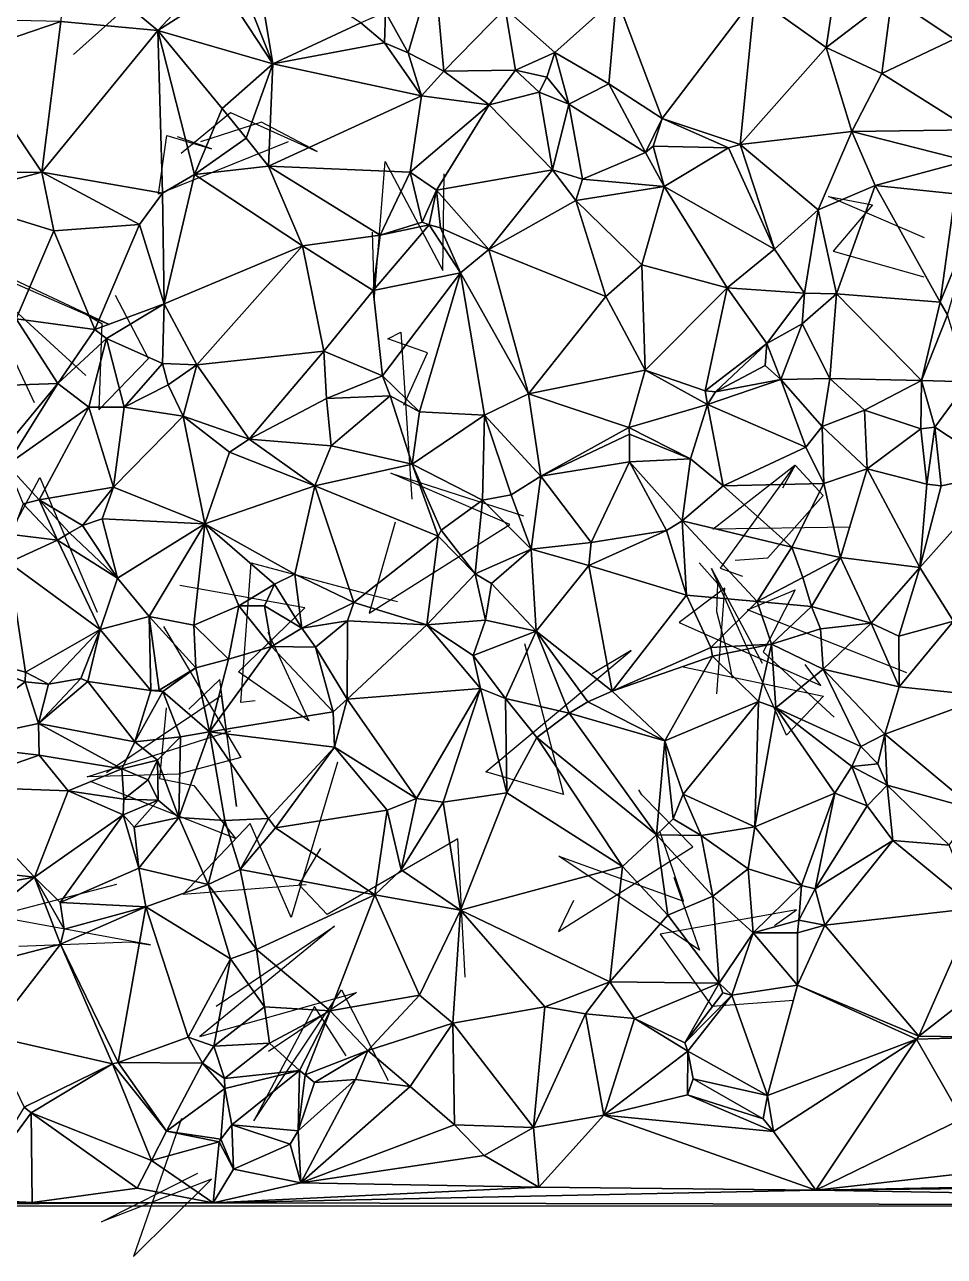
# Model space of a CAD drawing. Header units: metres. Extents: x -15.6 to 15.9, y -15.8 to 15.6.
# Drawn here: x -4.65 to 5.23, y -15.53 to -2.29 of the extents above; entities that cross this region are included whole.
import ezdxf

# ---------------------------------------------------------------- set-up
doc = ezdxf.new("R2010")
doc.units = ezdxf.units.M
doc.layers.add('CRACKS', color=1, linetype='Continuous')
doc.layers.add('STREET_MESH', color=7, linetype='Continuous')

msp = doc.modelspace()

# ---------------------------------------------------------------- linework, layer by layer
at = {"layer": 'CRACKS'}
for points in [[(-4.126, -2.609, 0.1), (-3.423, -1.976, 0.1), (-4.077, -1.903, 0.1), (-3.009, -2.166, 0.1), (-2.361, -2.098, 0.1)], [(-2.971, -3.669, 0.1), (-2.439, -3.232, 0.1), (-1.507, -3.651, 0.1), (-2.105, -3.339, 0.1), (-2.762, -3.547, 0.1)], [(-1.82, -3.549, 0.1), (-3.213, -4.111, 0.1), (-3.124, -3.48, 0.1), (-2.643, -3.624, 0.1), (-3.01, -3.496, 0.1)], [(-0.917, -4.519, 0.1), (-0.895, -5.258, 0.1), (-0.777, -3.761, 0.1), (-0.158, -4.931, 0.1), (-0.144, -3.892, 0.1)], [(5.02, -4.58, 0.1), (3.988, -4.135, 0.1), (4.46, -4.227, 0.1), (4.038, -4.725, 0.1), (5.014, -4.998, 0.1)], [(-4.545, -6.353, 0.1), (-5.25, -4.858, 0.1), (-3.743, -5.511, 0.1), (-5.493, -4.69, 0.1), (-3.996, -6.061, 0.1)], [(-4.044, -5.372, 0.1), (-3.824, -5.501, 0.1), (-3.856, -6.43, 0.1), (-3.322, -5.877, 0.1), (-3.675, -5.201, 0.1)], [(-0.578, -6.378, 0.1), (-0.322, -5.818, 0.1), (-0.749, -5.665, 0.1), (-0.61, -5.594, 0.1), (-0.489, -7.39, 0.1)], [(-0.671, -7.636, 0.1), (-0.949, -8.614, 0.1), (0.562, -7.66, 0.1), (-0.715, -7.108, 0.1), (0.71, -7.568, 0.1)], [(4.227, -7.689, 0.1), (2.745, -7.711, 0.1), (3.627, -7.025, 0.1), (2.824, -8.129, 0.1), (3.066, -8.216, 0.1)], [(2.985, -8.046, 0.1), (3.335, -8.018, 0.1), (3.933, -7.349, 0.1), (3.631, -7.024, 0.1), (3.495, -7.271, 0.1)], [(-5.639, -8.605, 0.1), (-5.588, -8.586, 0.1), (-5.508, -9.067, 0.1), (-4.489, -7.156, 0.1), (-3.874, -8.602, 0.1)], [(-2.176, -9.556, 0.1), (-2.329, -9.574, 0.1), (-2.218, -8.074, 0.1), (-1.01, -8.396, 0.1), (-0.645, -8.488, 0.1)], [(2.599, -8.072, 0.1), (2.797, -8.296, 0.1), (2.783, -8.598, 0.1), (2.898, -9.036, 0.1), (2.953, -9.312, 0.1)], [(2.428, -9.19, 0.1), (3.935, -9.505, 0.1), (3.539, -9.924, 0.1), (2.73, -8.133, 0.1), (3.277, -9.15, 0.1)], [(-2.04, -8.819, 0.1), (-1.596, -9.771, 0.1), (-2.353, -9.245, 0.1), (-1.64, -8.558, 0.1), (-2.985, -8.318, 0.1)], [(2.787, -9.482, 0.1), (2.876, -8.346, 0.1), (2.382, -8.714, 0.1), (3.906, -9.39, 0.1), (3.739, -9.167, 0.1)], [(4.831, -9.254, 0.1), (3.117, -8.58, 0.1), (3.631, -8.363, 0.1), (3.287, -9.029, 0.1), (4.051, -9.733, 0.1)], [(-3.16, -8.756, 0.1), (-2.329, -10.167, 0.1), (-2.998, -10.345, 0.1), (-3.982, -10.375, 0.1), (-2.437, -9.879, 0.1)], [(0.722, -8.939, 0.1), (1.139, -10.564, 0.1), (0.305, -10.318, 0.1), (1.869, -9.014, 0.1), (1.448, -9.268, 0.1)], [(-3.773, -10.328, 0.1), (-2.54, -9.499, 0.1), (-2.377, -10.691, 0.1), (-2.554, -9.326, 0.1), (-2.887, -9.647, 0.1)], [(-3.132, -9.631, 0.1), (-3.202, -10.392, 0.1), (-2.835, -10.468, 0.1), (-2.386, -11.037, 0.1), (-3.945, -10.423, 0.1)], [(-1.291, -10.216, 0.1), (-1.789, -11.885, 0.1), (-2.227, -10.874, 0.1), (-2.95, -11.635, 0.1), (-1.628, -11.531, 0.1)], [(1.249, -11.703, 0.1), (1.088, -12.037, 0.1), (2.532, -11.127, 0.1), (1.983, -10.566, 0.1), (1.951, -10.514, 0.1)], [(2.326, -11.453, 0.1), (2.603, -12.236, 0.1), (1.09, -11.225, 0.1), (2.43, -11.708, 0.1), (2.179, -10.967, 0.1)], [(0.083, -12.528, 0.1), (0.005, -11.039, 0.1), (-1.399, -11.854, 0.1), (-1.701, -11.533, 0.1), (-1.47, -11.142, 0.1)], [(-4.715, -12.192, 0.1), (-3.513, -12.148, 0.1), (-3.298, -12.178, 0.1), (-4.984, -11.869, 0.1), (-3.66, -11.525, 0.1)], [(3.409, -11.97, 0.1), (3.645, -11.804, 0.1), (2.18, -12.065, 0.1), (2.736, -12.838, 0.1), (3.617, -12.774, 0.1)], [(-2.595, -12.839, 0.1), (-1.321, -11.979, 0.1), (-2.77, -13.164, 0.1), (-1.086, -12.692, 0.1), (-2.032, -13.325, 0.1)], [(-1.197, -13.37, 0.1), (-1.536, -12.841, 0.1), (-2.188, -14.072, 0.1), (-1.246, -12.664, 0.1), (-0.744, -13.636, 0.1)], [(-2.965, -14.047, 0.1), (-3.482, -15.527, 0.1), (-2.644, -14.697, 0.1), (-3.825, -15.155, 0.1), (-2.791, -14.634, 0.1)]]:
    msp.add_polyline3d(points, dxfattribs=at)
at = {"layer": 'STREET_MESH'}
for points in [[(4.133, -1.419), (3.198, -1.988), (3.965, -2.535)], [(4.668, -1.995), (4.133, -1.419), (3.965, -2.535)], [(4.668, -1.995), (5.338, -2.446), (5.287, -1.446)], [(-4.225, -1.519), (-4.263, -2.257), (-3.222, -2.352)], [(-2.752, -1.847), (-4.225, -1.519), (-3.222, -2.352)], [(-2.386, -1.698), (-1.983, -2.71), (-2.179, -1.542)], [(-2.179, -1.542), (-1.983, -2.71), (-1.039, -2.271)], [(-2.386, -1.698), (-2.515, -1.902), (-1.983, -2.71)], [(-0.773, -2.155), (-0.53, -2.593), (-0.25, -1.64)], [(-0.53, -2.593), (-0.145, -2.789), (-0.25, -1.64)], [(-0.145, -2.789), (0.513, -2.116), (-0.25, -1.64)], [(-2.515, -1.902), (-2.752, -1.847), (-3.222, -2.352)], [(-1.983, -2.71), (-2.515, -1.902), (-3.222, -2.352)], [(0.513, -2.116), (-0.145, -2.789), (0.625, -2.779)], [(1.709, -1.995), (0.513, -2.116), (1.047, -2.59)], [(1.047, -2.59), (0.513, -2.116), (0.625, -2.779)], [(1.709, -1.995), (1.047, -2.59), (1.627, -2.926)], [(1.709, -1.995), (1.627, -2.926), (2.202, -3.298)], [(3.198, -1.988), (1.709, -1.995), (2.202, -3.298)], [(3.04, -3.579), (3.198, -1.988), (2.202, -3.298)], [(3.965, -2.535), (3.198, -1.988), (3.04, -3.579)], [(4.562, -2.815), (4.668, -1.995), (3.965, -2.535)], [(4.668, -1.995), (4.562, -2.815), (5.338, -2.446)], [(-5.318, -2.614), (-4.263, -2.257), (-5.219, -2.235)], [(-0.783, -2.485), (-0.773, -2.155), (-1.039, -2.271)], [(-0.783, -2.485), (-0.53, -2.593), (-0.773, -2.155)], [(-5.318, -2.614), (-4.468, -3.874), (-4.263, -2.257)], [(-4.263, -2.257), (-4.468, -3.874), (-3.222, -2.352)], [(-4.468, -3.874), (-3.171, -4.099), (-3.222, -2.352)], [(-2.53, -3.19), (-1.983, -2.71), (-3.222, -2.352)], [(-3.171, -4.099), (-2.827, -3.9), (-3.222, -2.352)], [(-2.827, -3.9), (-2.53, -3.19), (-3.222, -2.352)], [(-1.983, -2.71), (-0.783, -2.485), (-1.039, -2.271)], [(-0.387, -3.053), (-0.783, -2.485), (-1.983, -2.71)], [(-0.53, -2.593), (-0.783, -2.485), (-0.387, -3.053)], [(5.338, -2.446), (4.562, -2.815), (5.523, -3.418)], [(-5.318, -2.614), (-5.395, -3.879), (-4.468, -3.874)], [(-0.145, -2.789), (-0.53, -2.593), (-0.387, -3.053)], [(0.96, -2.853), (1.047, -2.59), (0.625, -2.779)], [(1.047, -2.59), (0.96, -2.853), (1.196, -3.145)], [(1.047, -2.59), (1.196, -3.145), (1.627, -2.926)], [(4.24, -3.437), (3.965, -2.535), (3.04, -3.579)], [(4.24, -3.437), (4.562, -2.815), (3.965, -2.535)], [(-1.983, -2.71), (-2.53, -3.19), (-2.273, -3.511)], [(-2.03, -3.811), (-1.983, -2.71), (-2.273, -3.511)], [(-2.03, -3.811), (-0.387, -3.053), (-1.983, -2.71)], [(-0.145, -2.789), (0.342, -3.152), (0.625, -2.779)], [(0.342, -3.152), (0.879, -3.016), (0.625, -2.779)], [(0.879, -3.016), (0.96, -2.853), (0.625, -2.779)], [(0.342, -3.152), (-0.145, -2.789), (-0.387, -3.053)], [(0.96, -2.853), (0.879, -3.016), (1.196, -3.145)], [(4.562, -2.815), (4.24, -3.437), (5.523, -3.418)], [(1.021, -3.851), (0.879, -3.016), (0.342, -3.152)], [(0.879, -3.016), (1.021, -3.851), (1.196, -3.145)], [(1.196, -3.145), (2.021, -3.665), (1.627, -2.926)], [(1.627, -2.926), (2.021, -3.665), (2.202, -3.298)], [(-0.387, -3.053), (-2.03, -3.811), (-0.507, -3.873)], [(0.342, -3.152), (-0.387, -3.053), (-0.507, -3.873)], [(-0.227, -4.068), (0.342, -3.152), (-0.507, -3.873)], [(-0.227, -4.068), (1.021, -3.851), (0.342, -3.152)], [(1.021, -3.851), (1.346, -3.949), (1.196, -3.145)], [(1.346, -3.949), (2.021, -3.665), (1.196, -3.145)], [(-2.53, -3.19), (-2.827, -3.9), (-2.273, -3.511)], [(2.021, -3.665), (2.104, -3.595), (2.202, -3.298)], [(2.104, -3.595), (2.913, -3.614), (2.202, -3.298)], [(2.913, -3.614), (3.04, -3.579), (2.202, -3.298)], [(3.878, -4.28), (4.24, -3.437), (3.04, -3.579)], [(4.49, -4.018), (4.24, -3.437), (3.878, -4.28)], [(5.523, -3.418), (4.24, -3.437), (5.475, -3.753)], [(4.24, -3.437), (4.49, -4.018), (5.475, -3.753)], [(-2.827, -3.9), (-2.03, -3.811), (-2.273, -3.511)], [(2.021, -3.665), (1.346, -3.949), (2.223, -4.029)], [(2.104, -3.595), (2.021, -3.665), (2.223, -4.029)], [(2.913, -3.614), (2.104, -3.595), (2.223, -4.029)], [(3.409, -4.703), (2.913, -3.614), (2.223, -4.029)], [(2.913, -3.614), (3.409, -4.703), (3.04, -3.579)], [(3.409, -4.703), (3.878, -4.28), (3.04, -3.579)], [(-2.03, -3.811), (-2.827, -3.9), (-1.666, -4.665)], [(-2.03, -3.811), (-0.83, -4.552), (-0.507, -3.873)], [(-0.83, -4.552), (-2.03, -3.811), (-1.666, -4.665)], [(4.49, -4.018), (5.351, -4.106), (5.475, -3.753)], [(-5.499, -4.148), (-4.339, -4.505), (-4.468, -3.874)], [(-5.395, -3.879), (-5.499, -4.148), (-4.468, -3.874)], [(-4.468, -3.874), (-3.417, -4.436), (-3.171, -4.099)], [(-4.339, -4.505), (-3.417, -4.436), (-4.468, -3.874)], [(-3.152, -5.291), (-2.827, -3.9), (-3.171, -4.099)], [(-2.827, -3.9), (-3.152, -5.291), (-1.666, -4.665)], [(-0.83, -4.552), (-0.38, -4.411), (-0.507, -3.873)], [(-0.38, -4.411), (-0.227, -4.068), (-0.507, -3.873)], [(1.021, -3.851), (-0.227, -4.068), (0.338, -4.706)], [(1.274, -4.178), (1.021, -3.851), (0.338, -4.706)], [(1.021, -3.851), (1.274, -4.178), (1.346, -3.949)], [(1.346, -3.949), (1.274, -4.178), (2.223, -4.029)], [(-3.417, -4.436), (-3.152, -5.291), (-3.171, -4.099)], [(-0.227, -4.068), (-0.38, -4.411), (-0.305, -4.442)], [(-0.181, -4.474), (-0.227, -4.068), (-0.305, -4.442)], [(-0.227, -4.068), (-0.181, -4.474), (0.338, -4.706)], [(1.274, -4.178), (1.983, -4.871), (2.223, -4.029)], [(1.983, -4.871), (2.898, -5.117), (2.223, -4.029)], [(2.898, -5.117), (3.409, -4.703), (2.223, -4.029)], [(4.073, -5.182), (4.49, -4.018), (3.878, -4.28)], [(4.49, -4.018), (4.073, -5.182), (5.19, -5.272)], [(5.351, -4.106), (4.49, -4.018), (5.19, -5.272)], [(-4.339, -4.505), (-5.499, -4.148), (-4.743, -5.45)], [(1.595, -5.21), (1.274, -4.178), (0.338, -4.706)], [(1.983, -4.871), (1.274, -4.178), (1.595, -5.21)], [(5.598, -4.279), (5.351, -4.106), (5.19, -5.272)], [(3.409, -4.703), (3.73, -5.174), (3.878, -4.28)], [(3.73, -5.174), (4.073, -5.182), (3.878, -4.28)], [(5.268, -5.409), (5.598, -4.279), (5.19, -5.272)], [(-3.417, -4.436), (-4.339, -4.505), (-3.899, -5.564)], [(-3.417, -4.436), (-3.899, -5.564), (-3.152, -5.291)], [(-0.907, -5.148), (-0.305, -4.442), (-0.83, -4.552)], [(-0.305, -4.442), (-0.907, -5.148), (0.033, -4.955)], [(-0.305, -4.442), (-0.38, -4.411), (-0.83, -4.552)], [(-0.181, -4.474), (-0.305, -4.442), (0.033, -4.955)], [(-0.181, -4.474), (0.033, -4.955), (0.338, -4.706)], [(-3.899, -5.564), (-4.339, -4.505), (-4.743, -5.45)], [(-0.907, -5.148), (-0.83, -4.552), (-1.666, -4.665)], [(-1.666, -4.665), (-3.152, -5.291), (-2.801, -5.944)], [(-1.666, -4.665), (-2.801, -5.944), (-1.438, -5.799)], [(-0.907, -5.148), (-1.666, -4.665), (-1.438, -5.799)], [(0.033, -4.955), (0.765, -6.257), (0.338, -4.706)], [(0.765, -6.257), (1.595, -5.21), (0.338, -4.706)], [(3.73, -5.174), (3.409, -4.703), (2.898, -5.117)], [(2.018, -6.003), (1.983, -4.871), (1.595, -5.21)], [(1.983, -4.871), (2.018, -6.003), (2.898, -5.117)], [(-0.907, -5.148), (-0.804, -6.062), (0.033, -4.955)], [(0.033, -4.955), (-0.804, -6.062), (-0.408, -6.45)], [(0.033, -4.955), (-0.408, -6.45), (0.289, -6.486)], [(0.765, -6.257), (0.033, -4.955), (0.289, -6.486)], [(-0.804, -6.062), (-0.907, -5.148), (-1.438, -5.799)], [(2.018, -6.003), (2.663, -6.226), (2.898, -5.117)], [(2.898, -5.117), (2.663, -6.226), (3.326, -5.716)], [(3.73, -5.174), (2.898, -5.117), (3.326, -5.716)], [(-3.899, -5.564), (-3.772, -5.664), (-3.152, -5.291)], [(-3.772, -5.664), (-3.171, -5.932), (-3.152, -5.291)], [(-3.152, -5.291), (-3.171, -5.932), (-2.801, -5.944)], [(0.765, -6.257), (2.018, -6.003), (1.595, -5.21)], [(3.705, -5.504), (3.73, -5.174), (3.326, -5.716)], [(3.73, -5.174), (3.705, -5.504), (4.073, -5.182)], [(3.705, -5.504), (4.003, -6.093), (4.073, -5.182)], [(4.003, -6.093), (4.987, -6.112), (4.073, -5.182)], [(4.073, -5.182), (4.987, -6.112), (5.19, -5.272)], [(4.987, -6.112), (5.268, -5.409), (5.19, -5.272)], [(5.268, -5.409), (4.987, -6.112), (5.489, -6.127)], [(-5.83, -6.199), (-4.296, -6.147), (-4.743, -5.45)], [(-4.296, -6.147), (-3.899, -5.564), (-4.743, -5.45)], [(3.476, -6.104), (3.705, -5.504), (3.326, -5.716)], [(3.476, -6.104), (4.003, -6.093), (3.705, -5.504)], [(-4.296, -6.147), (-3.772, -5.664), (-3.899, -5.564)], [(-3.772, -5.664), (-4.296, -6.147), (-3.964, -6.399)], [(-3.772, -5.664), (-3.964, -6.399), (-3.582, -6.401)], [(-3.171, -5.932), (-3.772, -5.664), (-3.582, -6.401)], [(-2.801, -5.944), (-2.238, -6.744), (-1.438, -5.799)], [(-2.238, -6.744), (-1.408, -6.308), (-1.438, -5.799)], [(-1.408, -6.308), (-0.804, -6.062), (-1.438, -5.799)], [(2.663, -6.226), (2.773, -6.236), (3.326, -5.716)], [(2.773, -6.236), (3.308, -5.953), (3.326, -5.716)], [(3.308, -5.953), (3.476, -6.104), (3.326, -5.716)], [(-3.111, -6.16), (-3.171, -5.932), (-3.582, -6.401)], [(-3.171, -5.932), (-3.111, -6.16), (-2.801, -5.944)], [(-2.801, -5.944), (-3.111, -6.16), (-2.95, -6.497)], [(-2.238, -6.744), (-2.801, -5.944), (-2.95, -6.497)], [(3.308, -5.953), (2.773, -6.236), (3.476, -6.104)], [(-0.804, -6.062), (-1.408, -6.308), (-0.722, -6.278)], [(-0.408, -6.45), (-0.804, -6.062), (-0.722, -6.278)], [(2.018, -6.003), (0.765, -6.257), (1.844, -6.619)], [(2.018, -6.003), (1.844, -6.619), (2.687, -6.371)], [(2.663, -6.226), (2.018, -6.003), (2.687, -6.371)], [(-4.296, -6.147), (-5.83, -6.199), (-4.99, -6.983)], [(-4.296, -6.147), (-4.99, -6.983), (-4.841, -7.019)], [(-3.964, -6.399), (-4.296, -6.147), (-4.841, -7.019)], [(-3.111, -6.16), (-3.582, -6.401), (-2.95, -6.497)], [(3.476, -6.104), (2.687, -6.371), (3.744, -6.829)], [(3.476, -6.104), (2.773, -6.236), (2.687, -6.371)], [(3.476, -6.104), (3.919, -6.608), (4.003, -6.093)], [(3.919, -6.608), (3.476, -6.104), (3.744, -6.829)], [(4.003, -6.093), (3.919, -6.608), (4.374, -6.434)], [(4.987, -6.112), (4.003, -6.093), (4.374, -6.434)], [(4.982, -6.632), (4.987, -6.112), (4.374, -6.434)], [(4.982, -6.632), (5.131, -6.614), (4.987, -6.112)], [(4.987, -6.112), (5.131, -6.614), (5.489, -6.127)], [(5.131, -6.614), (5.876, -7.107), (5.489, -6.127)], [(-1.408, -6.308), (-2.238, -6.744), (-1.359, -6.816)], [(-0.722, -6.278), (-1.408, -6.308), (-1.359, -6.816)], [(-0.722, -6.278), (-1.359, -6.816), (-0.488, -7.014)], [(-0.408, -6.45), (-0.722, -6.278), (-0.488, -7.014)], [(0.895, -7.141), (0.765, -6.257), (0.289, -6.486)], [(1.844, -6.619), (0.765, -6.257), (0.895, -7.141)], [(2.773, -6.236), (2.663, -6.226), (2.687, -6.371)], [(-3.964, -6.399), (-4.841, -7.019), (-4.495, -7.395)], [(-3.964, -6.399), (-4.495, -7.395), (-3.697, -7.259)], [(-3.964, -6.399), (-3.697, -7.259), (-3.582, -6.401)], [(-3.582, -6.401), (-3.697, -7.259), (-2.95, -6.497)], [(0.289, -6.486), (-0.408, -6.45), (-0.488, -7.014)], [(0.269, -7.398), (0.289, -6.486), (-0.488, -7.014)], [(0.269, -7.398), (0.579, -7.343), (0.289, -6.486)], [(0.579, -7.343), (0.895, -7.141), (0.289, -6.486)], [(1.844, -6.619), (2.504, -6.957), (2.687, -6.371)], [(2.687, -6.371), (2.504, -6.957), (2.858, -7.245)], [(3.744, -6.829), (2.687, -6.371), (2.858, -7.245)], [(3.919, -6.608), (4.404, -7.064), (4.374, -6.434)], [(4.404, -7.064), (4.982, -6.632), (4.374, -6.434)], [(-3.697, -7.259), (-2.717, -7.653), (-2.95, -6.497)], [(-2.238, -6.744), (-2.95, -6.497), (-2.452, -6.885)], [(-2.95, -6.497), (-2.717, -7.653), (-2.452, -6.885)], [(3.919, -6.608), (3.744, -6.829), (3.938, -7.219)], [(4.404, -7.064), (3.919, -6.608), (3.938, -7.219)], [(4.982, -6.632), (5.046, -7.229), (5.131, -6.614)], [(5.131, -6.614), (5.046, -7.229), (5.201, -7.245)], [(5.876, -7.107), (5.131, -6.614), (5.201, -7.245)], [(-1.532, -7.245), (-2.238, -6.744), (-2.452, -6.885)], [(-2.238, -6.744), (-1.532, -7.245), (-1.359, -6.816)], [(1.848, -6.691), (1.844, -6.619), (0.895, -7.141)], [(1.848, -6.691), (0.895, -7.141), (1.849, -6.987)], [(1.844, -6.619), (1.848, -6.691), (2.504, -6.957)], [(2.504, -6.957), (1.848, -6.691), (1.849, -6.987)], [(5.046, -7.229), (4.982, -6.632), (4.404, -7.064)], [(-1.359, -6.816), (-1.532, -7.245), (-0.488, -7.014)], [(3.744, -6.829), (2.858, -7.245), (3.938, -7.219)], [(-2.717, -7.653), (-1.532, -7.245), (-2.452, -6.885)], [(-1.532, -7.245), (-0.207, -7.786), (-0.488, -7.014)], [(-0.175, -7.721), (0.269, -7.398), (-0.488, -7.014)], [(-0.207, -7.786), (-0.175, -7.721), (-0.488, -7.014)], [(0.895, -7.141), (1.437, -7.854), (1.849, -6.987)], [(1.437, -7.854), (2.249, -7.727), (1.849, -6.987)], [(2.416, -7.623), (2.504, -6.957), (1.849, -6.987)], [(2.249, -7.727), (2.416, -7.623), (1.849, -6.987)], [(2.504, -6.957), (2.416, -7.623), (2.858, -7.245)], [(-4.495, -7.395), (-4.841, -7.019), (-4.67, -7.438)], [(0.895, -7.141), (0.579, -7.343), (0.793, -7.926)], [(1.437, -7.854), (0.895, -7.141), (0.793, -7.926)], [(4.118, -8.015), (4.404, -7.064), (3.938, -7.219)], [(4.118, -8.015), (4.97, -8.122), (4.404, -7.064)], [(4.97, -8.122), (5.046, -7.229), (4.404, -7.064)], [(5.876, -7.107), (4.97, -8.122), (5.333, -8.699)], [(4.97, -8.122), (5.876, -7.107), (5.201, -7.245)], [(-4.495, -7.395), (-4.03, -7.672), (-3.697, -7.259)], [(-3.697, -7.259), (-4.03, -7.672), (-3.82, -7.601)], [(-2.717, -7.653), (-3.697, -7.259), (-3.82, -7.601)], [(-1.532, -7.245), (-2.717, -7.653), (-1.748, -8.195)], [(-1.115, -8.501), (-1.532, -7.245), (-1.748, -8.195)], [(-1.115, -8.501), (-0.207, -7.786), (-1.532, -7.245)], [(2.416, -7.623), (3.594, -7.904), (2.858, -7.245)], [(2.858, -7.245), (3.594, -7.904), (3.938, -7.219)], [(3.594, -7.904), (4.118, -8.015), (3.938, -7.219)], [(5.046, -7.229), (4.97, -8.122), (5.201, -7.245)], [(-4.495, -7.395), (-4.67, -7.438), (-4.299, -7.829)], [(-4.169, -7.752), (-4.495, -7.395), (-4.299, -7.829)], [(-4.169, -7.752), (-4.03, -7.672), (-4.495, -7.395)], [(0.269, -7.398), (-0.175, -7.721), (0.19, -8.193)], [(0.793, -7.926), (0.269, -7.398), (0.19, -8.193)], [(0.793, -7.926), (0.579, -7.343), (0.269, -7.398)], [(-4.67, -7.438), (-4.791, -7.769), (-4.299, -7.829)], [(-4.169, -7.752), (-3.656, -8.238), (-4.03, -7.672)], [(-4.03, -7.672), (-3.656, -8.238), (-3.82, -7.601)], [(-3.656, -8.238), (-2.717, -7.653), (-3.82, -7.601)], [(-3.656, -8.238), (-3.313, -8.649), (-2.717, -7.653)], [(-3.313, -8.649), (-2.834, -8.743), (-2.717, -7.653)], [(-2.834, -8.743), (-2.351, -8.535), (-2.717, -7.653)], [(-2.717, -7.653), (-1.967, -8.303), (-1.748, -8.195)], [(-2.351, -8.535), (-1.967, -8.303), (-2.717, -7.653)], [(2.416, -7.623), (2.249, -7.727), (2.463, -8.421)], [(3.223, -8.49), (2.416, -7.623), (2.463, -8.421)], [(2.416, -7.623), (3.223, -8.49), (3.594, -7.904)], [(-4.791, -7.769), (-4.821, -8.071), (-4.299, -7.829)], [(-3.656, -8.238), (-4.169, -7.752), (-4.299, -7.829)], [(-1.115, -8.501), (-0.328, -8.738), (-0.207, -7.786)], [(-0.207, -7.786), (-0.328, -8.738), (0.19, -8.193)], [(-0.175, -7.721), (-0.207, -7.786), (0.19, -8.193)], [(2.249, -7.727), (1.413, -8.103), (2.463, -8.421)], [(2.249, -7.727), (1.437, -7.854), (1.413, -8.103)], [(-4.821, -8.071), (-3.841, -8.788), (-4.299, -7.829)], [(-3.841, -8.788), (-3.656, -8.238), (-4.299, -7.829)], [(0.366, -8.296), (0.793, -7.926), (0.19, -8.193)], [(0.793, -7.926), (0.366, -8.296), (0.846, -8.807)], [(1.413, -8.103), (1.437, -7.854), (0.793, -7.926)], [(1.413, -8.103), (0.793, -7.926), (0.846, -8.807)], [(3.223, -8.49), (3.714, -8.232), (3.594, -7.904)], [(3.714, -8.232), (4.118, -8.015), (3.594, -7.904)], [(-4.644, -9.248), (-4.821, -8.071), (-5.679, -8.97)], [(-4.821, -8.071), (-4.644, -9.248), (-3.841, -8.788)], [(3.714, -8.232), (3.805, -8.542), (4.118, -8.015)], [(4.118, -8.015), (3.805, -8.542), (4.449, -8.721)], [(4.97, -8.122), (4.118, -8.015), (4.449, -8.721)], [(-1.967, -8.303), (-1.674, -8.777), (-1.748, -8.195)], [(-1.674, -8.777), (-1.115, -8.501), (-1.748, -8.195)], [(-0.328, -8.738), (0.303, -8.691), (0.19, -8.193)], [(0.303, -8.691), (0.366, -8.296), (0.19, -8.193)], [(1.663, -9.452), (1.413, -8.103), (0.846, -8.807)], [(1.413, -8.103), (1.663, -9.452), (2.463, -8.421)], [(4.97, -8.122), (4.449, -8.721), (4.744, -8.863)], [(4.97, -8.122), (4.744, -8.863), (5.333, -8.699)], [(-3.313, -8.649), (-3.656, -8.238), (-3.841, -8.788)], [(-2.073, -8.537), (-1.967, -8.303), (-2.351, -8.535)], [(-2.073, -8.537), (-1.674, -8.777), (-1.967, -8.303)], [(0.366, -8.296), (0.303, -8.691), (0.846, -8.807)], [(3.805, -8.542), (3.714, -8.232), (3.223, -8.49)], [(1.663, -9.452), (2.724, -8.984), (2.463, -8.421)], [(2.724, -8.984), (3.223, -8.49), (2.463, -8.421)], [(-2.834, -8.743), (-2.46, -9.109), (-2.351, -8.535)], [(-2.46, -9.109), (-2, -8.974), (-2.351, -8.535)], [(-2, -8.974), (-2.073, -8.537), (-2.351, -8.535)], [(-2, -8.974), (-1.674, -8.777), (-2.073, -8.537)], [(-1.674, -8.777), (-1.182, -8.697), (-1.115, -8.501)], [(-1.115, -8.501), (-1.182, -8.697), (-0.328, -8.738)], [(2.724, -8.984), (3.377, -8.948), (3.223, -8.49)], [(3.377, -8.948), (3.805, -8.542), (3.223, -8.49)], [(3.902, -8.783), (3.805, -8.542), (3.377, -8.948)], [(3.805, -8.542), (3.902, -8.783), (4.449, -8.721)], [(-3.295, -9.444), (-3.313, -8.649), (-3.841, -8.788)], [(-2.834, -8.743), (-3.313, -8.649), (-2.812, -9.203)], [(-3.295, -9.444), (-3.207, -9.44), (-3.313, -8.649)], [(-3.313, -8.649), (-3.207, -9.44), (-2.812, -9.203)], [(-1.674, -8.777), (-1.526, -8.981), (-1.182, -8.697)], [(-1.182, -8.697), (-1.526, -8.981), (-1.186, -9.538)], [(-1.182, -8.697), (-1.186, -9.538), (-0.328, -8.738)], [(0.303, -8.691), (-0.328, -8.738), (0.17, -9.07)], [(0.846, -8.807), (0.303, -8.691), (0.17, -9.07)], [(4.449, -8.721), (3.902, -8.783), (3.931, -9.216)], [(4.449, -8.721), (3.931, -9.216), (4.749, -9.405)], [(4.744, -8.863), (4.449, -8.721), (4.749, -9.405)], [(4.744, -8.863), (4.749, -9.405), (5.333, -8.699)], [(4.749, -9.405), (5.71, -9.507), (5.333, -8.699)], [(-3.841, -8.788), (-4.644, -9.248), (-4.398, -9.376)], [(-4.048, -9.318), (-3.841, -8.788), (-4.398, -9.376)], [(-4.048, -9.318), (-3.972, -9.348), (-3.841, -8.788)], [(-3.972, -9.348), (-3.295, -9.444), (-3.841, -8.788)], [(-2.46, -9.109), (-2.834, -8.743), (-2.812, -9.203)], [(-1.674, -8.777), (-2, -8.974), (-1.526, -8.981)], [(-0.328, -8.738), (-1.186, -9.538), (0.247, -9.425)], [(-0.328, -8.738), (0.247, -9.425), (0.17, -9.07)], [(0.515, -9.531), (0.846, -8.807), (0.17, -9.07)], [(0.515, -9.531), (1.2, -9.69), (0.846, -8.807)], [(1.2, -9.69), (1.403, -9.568), (0.846, -8.807)], [(1.403, -9.568), (1.663, -9.452), (0.846, -8.807)], [(3.902, -8.783), (3.377, -8.948), (3.931, -9.216)], [(-4.647, -9.353), (-5.679, -8.97), (-5.537, -10.02)], [(-4.647, -9.353), (-4.644, -9.248), (-5.679, -8.97)], [(-1.336, -9.674), (-2, -8.974), (-2.665, -9.891)], [(-2, -8.974), (-2.46, -9.109), (-2.665, -9.891)], [(-1.526, -8.981), (-2, -8.974), (-1.336, -9.674)], [(-1.186, -9.538), (-1.526, -8.981), (-1.336, -9.674)], [(2.724, -8.984), (1.663, -9.452), (2.74, -9.077)], [(3.377, -8.948), (2.724, -8.984), (2.74, -9.077)], [(3.377, -8.948), (2.74, -9.077), (3.235, -9.564)], [(3.377, -8.948), (3.235, -9.564), (3.421, -9.633)], [(3.931, -9.216), (3.377, -8.948), (3.421, -9.633)], [(-2.665, -9.891), (-2.46, -9.109), (-2.812, -9.203)], [(0.247, -9.425), (0.515, -9.531), (0.17, -9.07)], [(2.74, -9.077), (1.663, -9.452), (2.228, -9.987)], [(2.74, -9.077), (2.228, -9.987), (3.235, -9.564)], [(-4.644, -9.248), (-4.647, -9.353), (-4.398, -9.376)], [(-3.207, -9.44), (-3.166, -9.455), (-2.812, -9.203)], [(-3.166, -9.455), (-2.665, -9.891), (-2.812, -9.203)], [(4.335, -10.049), (3.931, -9.216), (3.421, -9.633)], [(3.931, -9.216), (4.593, -9.913), (4.749, -9.405)], [(3.931, -9.216), (4.335, -10.049), (4.593, -9.913)], [(-4.504, -9.799), (-4.647, -9.353), (-5.537, -10.02)], [(-4.647, -9.353), (-4.504, -9.799), (-4.398, -9.376)], [(-4.504, -9.799), (-4.048, -9.318), (-4.398, -9.376)], [(-3.972, -9.348), (-4.048, -9.318), (-4.504, -9.799)], [(-3.972, -9.348), (-4.504, -9.799), (-3.468, -9.998)], [(-3.295, -9.444), (-3.972, -9.348), (-3.468, -9.998)], [(-3.166, -9.455), (-3.295, -9.444), (-3.468, -9.998)], [(-2.979, -9.944), (-3.166, -9.455), (-3.468, -9.998)], [(-3.207, -9.44), (-3.295, -9.444), (-3.166, -9.455)], [(-3.166, -9.455), (-2.979, -9.944), (-2.665, -9.891)], [(0.247, -9.425), (-1.186, -9.538), (-0.441, -10.606)], [(-0.155, -10.646), (0.247, -9.425), (-0.441, -10.606)], [(0.247, -9.425), (-0.155, -10.646), (0.532, -10.546)], [(0.515, -9.531), (0.247, -9.425), (0.532, -10.546)], [(0.515, -9.531), (0.532, -10.546), (0.852, -9.951)], [(1.2, -9.69), (0.515, -9.531), (0.852, -9.951)], [(1.663, -9.452), (1.403, -9.568), (2.228, -9.987)], [(4.593, -9.913), (5.71, -9.507), (4.749, -9.405)], [(5.564, -10.725), (5.71, -9.507), (4.593, -9.913)], [(-1.186, -9.538), (-1.336, -9.674), (-1.323, -10.053)], [(-0.441, -10.606), (-1.186, -9.538), (-1.323, -10.053)], [(1.403, -9.568), (1.2, -9.69), (2.228, -9.987)], [(3.235, -9.564), (2.228, -9.987), (2.428, -10.558)], [(3.198, -10.911), (3.235, -9.564), (2.428, -10.558)], [(3.235, -9.564), (3.198, -10.911), (3.421, -9.633)], [(3.198, -10.911), (4.057, -10.547), (3.421, -9.633)], [(4.24, -10.261), (4.335, -10.049), (3.421, -9.633)], [(4.057, -10.547), (4.24, -10.261), (3.421, -9.633)], [(-1.336, -9.674), (-2.665, -9.891), (-1.323, -10.053)], [(1.2, -9.69), (0.852, -9.951), (2.139, -10.996)], [(2.228, -9.987), (1.2, -9.69), (2.139, -10.996)], [(-4.495, -10.142), (-4.504, -9.799), (-5.537, -10.02)], [(-4.504, -9.799), (-3.607, -10.289), (-3.468, -9.998)], [(-3.607, -10.289), (-4.504, -9.799), (-4.495, -10.142)], [(-2.994, -10.809), (-2.5, -10.842), (-2.665, -9.891)], [(-2.979, -9.944), (-2.994, -10.809), (-2.665, -9.891)], [(-1.323, -10.053), (-2.665, -9.891), (-2.03, -10.822)], [(-2.665, -9.891), (-2.5, -10.842), (-2.03, -10.822)], [(4.335, -10.049), (4.518, -10.233), (4.593, -9.913)], [(4.518, -10.233), (4.62, -10.464), (4.593, -9.913)], [(4.62, -10.464), (5.564, -10.725), (4.593, -9.913)], [(-5.466, -10.477), (-4.495, -10.142), (-5.537, -10.02)], [(-3.607, -10.289), (-3.226, -10.195), (-3.468, -9.998)], [(-3.226, -10.195), (-2.979, -9.944), (-3.468, -9.998)], [(-2.979, -9.944), (-3.226, -10.195), (-2.994, -10.809)], [(-1.957, -10.92), (-1.323, -10.053), (-2.03, -10.822)], [(-1.323, -10.053), (-1.957, -10.92), (-0.754, -10.733)], [(-0.441, -10.606), (-1.323, -10.053), (-0.754, -10.733)], [(0.532, -10.546), (1.775, -11.336), (0.852, -9.951)], [(0.852, -9.951), (1.775, -11.336), (2.139, -10.996)], [(2.318, -10.825), (2.228, -9.987), (2.139, -10.996)], [(2.228, -9.987), (2.318, -10.825), (2.428, -10.558)], [(4.518, -10.233), (4.335, -10.049), (4.24, -10.261)], [(-4.185, -10.524), (-4.495, -10.142), (-5.466, -10.477)], [(-4.185, -10.524), (-3.607, -10.289), (-4.495, -10.142)], [(-3.607, -10.289), (-4.185, -10.524), (-3.585, -10.612)], [(-3.325, -10.407), (-3.226, -10.195), (-3.607, -10.289)], [(-3.325, -10.407), (-3.607, -10.289), (-3.585, -10.612)], [(-3.226, -10.195), (-3.325, -10.407), (-3.218, -10.624)], [(-3.226, -10.195), (-3.218, -10.624), (-2.994, -10.809)], [(4.057, -10.547), (4.403, -10.684), (4.24, -10.261)], [(4.518, -10.233), (4.24, -10.261), (4.62, -10.464)], [(4.24, -10.261), (4.403, -10.684), (4.62, -10.464)], [(-3.218, -10.624), (-3.325, -10.407), (-3.585, -10.612)], [(-5.466, -10.477), (-6.109, -11.28), (-4.545, -11.452)], [(-4.185, -10.524), (-5.466, -10.477), (-4.545, -11.452)], [(-3.593, -10.782), (-4.185, -10.524), (-4.545, -11.452)], [(-4.185, -10.524), (-3.593, -10.782), (-3.585, -10.612)], [(-0.155, -10.646), (0.033, -11.807), (0.532, -10.546)], [(0.033, -11.807), (1.775, -11.336), (0.532, -10.546)], [(2.318, -10.825), (2.619, -11.003), (2.428, -10.558)], [(2.619, -11.003), (3.198, -10.911), (2.428, -10.558)], [(3.7, -11.54), (4.057, -10.547), (3.198, -10.911)], [(4.057, -10.547), (3.7, -11.54), (3.847, -11.576)], [(4.403, -10.684), (4.057, -10.547), (3.847, -11.576)], [(4.403, -10.684), (4.679, -11.058), (4.62, -10.464)], [(4.62, -10.464), (4.679, -11.058), (5.285, -11.106)], [(5.564, -10.725), (4.62, -10.464), (5.285, -11.106)], [(-3.593, -10.782), (-3.218, -10.624), (-3.585, -10.612)], [(-3.218, -10.624), (-3.593, -10.782), (-3.476, -10.913)], [(-2.994, -10.809), (-3.218, -10.624), (-3.476, -10.913)], [(-0.604, -11.371), (-0.441, -10.606), (-0.754, -10.733)], [(-0.604, -11.371), (-0.155, -10.646), (-0.441, -10.606)], [(-0.155, -10.646), (-0.604, -11.371), (0.033, -11.807)], [(4.679, -11.058), (4.403, -10.684), (3.847, -11.576)], [(-4.27, -11.724), (-3.593, -10.782), (-4.545, -11.452)], [(-3.593, -10.782), (-4.27, -11.724), (-3.424, -11.355)], [(-3.476, -10.913), (-3.593, -10.782), (-3.424, -11.355)], [(-2.994, -10.809), (-3.476, -10.913), (-3.424, -11.355)], [(-2.681, -11.529), (-2.994, -10.809), (-3.424, -11.355)], [(-2.681, -11.529), (-2.5, -10.842), (-2.994, -10.809)], [(-2.5, -10.842), (-2.681, -11.529), (-2.337, -11.368)], [(-2.03, -10.822), (-2.5, -10.842), (-2.337, -11.368)], [(-1.957, -10.92), (-2.03, -10.822), (-2.337, -11.368)], [(-1.957, -10.92), (-0.887, -11.643), (-0.754, -10.733)], [(-0.887, -11.643), (-0.604, -11.371), (-0.754, -10.733)], [(2.619, -11.003), (2.318, -10.825), (2.139, -10.996)], [(-0.887, -11.643), (-1.957, -10.92), (-2.337, -11.368)], [(2.619, -11.003), (3.124, -11.363), (3.198, -10.911)], [(3.124, -11.363), (3.7, -11.54), (3.198, -10.911)], [(1.775, -11.336), (2.261, -11.861), (2.139, -10.996)], [(2.261, -11.861), (2.745, -11.657), (2.139, -10.996)], [(2.745, -11.657), (2.619, -11.003), (2.139, -10.996)], [(3.124, -11.363), (2.619, -11.003), (2.745, -11.657)], [(4.679, -11.058), (3.847, -11.576), (3.951, -11.967)], [(5.564, -11.784), (4.679, -11.058), (3.951, -11.967)], [(4.679, -11.058), (5.564, -11.784), (5.285, -11.106)], [(-6.109, -11.28), (-6.094, -11.726), (-4.545, -11.452)], [(-3.424, -11.355), (-4.27, -11.724), (-3.351, -11.772)], [(-2.681, -11.529), (-3.424, -11.355), (-3.351, -11.772)], [(-2.681, -11.529), (-2.162, -12.229), (-2.337, -11.368)], [(-2.162, -12.229), (-0.887, -11.643), (-2.337, -11.368)], [(0.033, -11.807), (-0.604, -11.371), (-0.887, -11.643)], [(1.639, -12.577), (1.775, -11.336), (0.033, -11.807)], [(1.775, -11.336), (1.639, -12.577), (2.261, -11.861)], [(3.18, -12.049), (3.124, -11.363), (2.745, -11.657)], [(3.7, -11.54), (3.124, -11.363), (3.18, -12.049)], [(-6.094, -11.726), (-5.974, -12.617), (-4.545, -11.452)], [(-5.974, -12.617), (-4.267, -12.17), (-4.545, -11.452)], [(-4.267, -12.17), (-4.228, -12.011), (-4.545, -11.452)], [(-4.228, -12.011), (-4.27, -11.724), (-4.545, -11.452)], [(-2.44, -12.331), (-2.681, -11.529), (-3.351, -11.772)], [(-2.681, -11.529), (-2.44, -12.331), (-2.162, -12.229)], [(-2.162, -12.229), (-1.37, -12.887), (-0.887, -11.643)], [(-1.37, -12.887), (-0.408, -12.721), (-0.887, -11.643)], [(-0.408, -12.721), (0.033, -11.807), (-0.887, -11.643)], [(3.7, -11.54), (3.18, -12.049), (3.67, -11.914)], [(3.847, -11.576), (3.7, -11.54), (3.67, -11.914)], [(3.951, -11.967), (3.847, -11.576), (3.67, -11.914)], [(-4.27, -11.724), (-4.228, -12.011), (-3.351, -11.772)], [(-3.351, -11.772), (-4.267, -12.17), (-3.646, -13.443)], [(-4.228, -12.011), (-4.267, -12.17), (-3.351, -11.772)], [(-2.896, -13.172), (-3.351, -11.772), (-3.646, -13.443)], [(-2.896, -13.172), (-2.44, -12.331), (-3.351, -11.772)], [(2.261, -11.861), (2.812, -12.592), (2.745, -11.657)], [(2.812, -12.592), (3.18, -12.049), (2.745, -11.657)], [(0.033, -11.807), (-0.408, -12.721), (-0.05, -13.019)], [(0.939, -12.846), (0.033, -11.807), (-0.05, -13.019)], [(0.939, -12.846), (1.639, -12.577), (0.033, -11.807)], [(1.639, -12.577), (2.812, -12.592), (2.261, -11.861)], [(3.67, -11.914), (3.18, -12.049), (3.656, -12.051)], [(3.951, -11.967), (3.67, -11.914), (3.656, -12.051)], [(5.564, -11.784), (3.951, -11.967), (4.961, -13.161)], [(6.038, -12.32), (5.564, -11.784), (4.961, -13.161)], [(3.655, -12.611), (3.951, -11.967), (3.656, -12.051)], [(3.951, -11.967), (3.655, -12.611), (4.961, -13.161)], [(-4.267, -12.17), (-5.974, -12.617), (-5.029, -13.157)], [(-3.707, -13.456), (-4.267, -12.17), (-5.029, -13.157)], [(-4.267, -12.17), (-3.707, -13.456), (-3.646, -13.443)], [(2.95, -12.72), (3.18, -12.049), (2.812, -12.592)], [(3.18, -12.049), (2.95, -12.72), (3.655, -12.611)], [(3.18, -12.049), (3.655, -12.611), (3.656, -12.051)], [(-2.162, -12.229), (-2.44, -12.331), (-2.073, -12.846)], [(-1.37, -12.887), (-2.162, -12.229), (-2.073, -12.846)], [(-2.618, -13.269), (-2.44, -12.331), (-2.896, -13.172)], [(-2.44, -12.331), (-2.618, -13.269), (-2.073, -12.846)], [(5.677, -13.171), (6.038, -12.32), (4.961, -13.161)], [(1.377, -12.92), (1.639, -12.577), (0.939, -12.846)], [(1.639, -12.577), (1.377, -12.92), (1.903, -12.969)], [(2.812, -12.592), (1.639, -12.577), (1.903, -12.969)], [(2.445, -13.232), (2.812, -12.592), (1.903, -12.969)], [(2.445, -13.232), (2.853, -12.694), (2.812, -12.592)], [(2.95, -12.72), (2.853, -12.694), (2.445, -13.232)], [(2.853, -12.694), (2.95, -12.72), (2.812, -12.592)], [(3.655, -12.611), (2.95, -12.72), (3.334, -13.797)], [(4.936, -13.192), (3.655, -12.611), (3.334, -13.797)], [(3.655, -12.611), (4.936, -13.192), (4.961, -13.161)], [(-0.408, -12.721), (-1.37, -12.887), (-0.964, -13.315)], [(-0.05, -13.019), (-0.408, -12.721), (-0.964, -13.315)], [(2.95, -12.72), (2.445, -13.232), (2.476, -13.32)], [(2.95, -12.72), (2.476, -13.32), (3.334, -13.797)], [(-2.618, -13.269), (-2.019, -13.237), (-2.073, -12.846)], [(-2.019, -13.237), (-1.37, -12.887), (-2.073, -12.846)], [(-2.019, -13.237), (-1.697, -13.528), (-1.37, -12.887)], [(-1.697, -13.528), (-1.637, -13.576), (-1.37, -12.887)], [(-1.37, -12.887), (-1.637, -13.576), (-0.964, -13.315)], [(0.818, -14.142), (0.939, -12.846), (-0.05, -13.019)], [(0.818, -14.142), (1.377, -12.92), (0.939, -12.846)], [(1.377, -12.92), (0.818, -14.142), (1.574, -14.008)], [(1.377, -12.92), (1.574, -14.008), (1.903, -12.969)], [(1.574, -14.008), (2.476, -13.32), (1.903, -12.969)], [(2.476, -13.32), (2.445, -13.232), (1.903, -12.969)], [(-0.508, -13.701), (-0.05, -13.019), (-0.964, -13.315)], [(-0.508, -13.701), (-0.033, -14.115), (-0.05, -13.019)], [(-0.033, -14.115), (0.818, -14.142), (-0.05, -13.019)], [(-4.659, -13.922), (-3.707, -13.456), (-5.029, -13.157)], [(-2.741, -13.451), (-2.896, -13.172), (-3.646, -13.443)], [(-2.741, -13.451), (-2.618, -13.269), (-2.896, -13.172)], [(-2.503, -13.617), (-2.019, -13.237), (-2.618, -13.269)], [(-1.697, -13.528), (-2.019, -13.237), (-2.503, -13.617)], [(3.396, -14.185), (4.936, -13.192), (3.334, -13.797)], [(4.936, -13.192), (3.396, -14.185), (3.852, -14.817)], [(5.427, -14.05), (4.936, -13.192), (3.852, -14.817)], [(4.936, -13.192), (5.677, -13.171), (4.961, -13.161)], [(5.677, -13.171), (4.936, -13.192), (5.427, -14.05)], [(-2.503, -13.617), (-2.618, -13.269), (-2.741, -13.451)], [(-1.637, -13.576), (-1.536, -13.659), (-0.964, -13.315)], [(-1.536, -13.659), (-1.097, -13.625), (-0.964, -13.315)], [(-1.097, -13.625), (-0.508, -13.701), (-0.964, -13.315)], [(1.574, -14.008), (2.473, -13.792), (2.476, -13.32)], [(2.473, -13.792), (2.533, -13.62), (2.476, -13.32)], [(2.476, -13.32), (2.533, -13.62), (3.334, -13.797)], [(-3.707, -13.456), (-4.659, -13.922), (-4.583, -13.986)], [(-3.29, -14.497), (-3.707, -13.456), (-4.583, -13.986)], [(-3.707, -13.456), (-3.129, -14.18), (-3.646, -13.443)], [(-3.707, -13.456), (-3.29, -14.497), (-3.129, -14.18)], [(-3.129, -14.18), (-2.741, -13.451), (-3.646, -13.443)], [(-2.5, -13.723), (-2.741, -13.451), (-3.129, -14.18)], [(-2.5, -13.723), (-2.503, -13.617), (-2.741, -13.451)], [(-1.697, -13.528), (-2.503, -13.617), (-2.5, -13.723)], [(-1.697, -13.528), (-2.5, -13.723), (-2.425, -14.115)], [(-1.711, -14.177), (-1.697, -13.528), (-2.425, -14.115)], [(-1.637, -13.576), (-1.697, -13.528), (-1.711, -14.177)], [(-1.536, -13.659), (-1.637, -13.576), (-1.711, -14.177)], [(-1.097, -13.625), (-1.711, -14.177), (-1.682, -14.736)], [(-1.536, -13.659), (-1.711, -14.177), (-1.097, -13.625)], [(-0.508, -13.701), (-1.097, -13.625), (-1.682, -14.736)], [(2.533, -13.62), (2.473, -13.792), (3.285, -14.048)], [(2.533, -13.62), (3.285, -14.048), (3.334, -13.797)], [(-2.545, -14.267), (-2.5, -13.723), (-3.129, -14.18)], [(-2.5, -13.723), (-2.545, -14.267), (-2.425, -14.115)], [(-0.033, -14.115), (-0.508, -13.701), (-1.682, -14.736)], [(2.473, -13.792), (1.574, -14.008), (3.396, -14.185)], [(2.473, -13.792), (3.396, -14.185), (3.285, -14.048)], [(3.285, -14.048), (3.396, -14.185), (3.334, -13.797)], [(-4.583, -13.986), (-4.659, -13.922), (-5.268, -14.913)], [(-4.572, -14.947), (-4.583, -13.986), (-5.268, -14.913)], [(-4.583, -13.986), (-4.572, -14.947), (-3.444, -14.794)], [(-3.29, -14.497), (-4.583, -13.986), (-3.444, -14.794)], [(1.574, -14.008), (0.818, -14.142), (0.874, -14.783)], [(1.574, -14.008), (0.874, -14.783), (3.852, -14.817)], [(3.396, -14.185), (1.574, -14.008), (3.852, -14.817)], [(-2.545, -14.267), (-2.406, -14.588), (-2.425, -14.115)], [(-1.797, -14.322), (-1.711, -14.177), (-2.425, -14.115)], [(-2.406, -14.588), (-1.797, -14.322), (-2.425, -14.115)], [(0.287, -14.443), (-0.033, -14.115), (-1.682, -14.736)], [(-0.033, -14.115), (0.287, -14.443), (0.818, -14.142)], [(0.818, -14.142), (0.287, -14.443), (0.874, -14.783)], [(6.178, -14.555), (5.427, -14.05), (3.852, -14.817)], [(-3.29, -14.497), (-2.563, -14.296), (-3.129, -14.18)], [(-2.563, -14.296), (-3.29, -14.497), (-2.627, -14.952)], [(-2.563, -14.296), (-2.545, -14.267), (-3.129, -14.18)], [(-2.406, -14.588), (-2.563, -14.296), (-2.627, -14.952)], [(-2.406, -14.588), (-2.545, -14.267), (-2.563, -14.296)], [(-1.711, -14.177), (-1.797, -14.322), (-1.682, -14.736)], [(-1.797, -14.322), (-2.406, -14.588), (-1.682, -14.736)], [(-3.29, -14.497), (-3.444, -14.794), (-2.627, -14.952)], [(0.874, -14.783), (0.287, -14.443), (-1.682, -14.736)], [(8.197, -14.732), (6.178, -14.555), (3.852, -14.817)], [(-1.682, -14.736), (-2.406, -14.588), (-2.627, -14.952)], [(-3.444, -14.794), (-4.572, -14.947), (-2.627, -14.952)], [(0.874, -14.783), (-1.682, -14.736), (-2.627, -14.952)], [(0.874, -14.783), (-2.627, -14.952), (3.852, -14.817)], [(-2.627, -14.952), (13.483, -14.983), (3.852, -14.817)], [(8.884, -14.763), (8.197, -14.732), (3.852, -14.817)], [(13.483, -14.983), (8.884, -14.763), (3.852, -14.817)], [(-4.572, -14.947), (-5.268, -14.913), (-11.042, -14.983)], [(-2.627, -14.952), (-4.572, -14.947), (-11.042, -14.983)], [(13.483, -14.983), (-2.627, -14.952), (-11.042, -14.983)]]:
    msp.add_3dface(points, dxfattribs=at)

doc.saveas('drawing.dxf')
